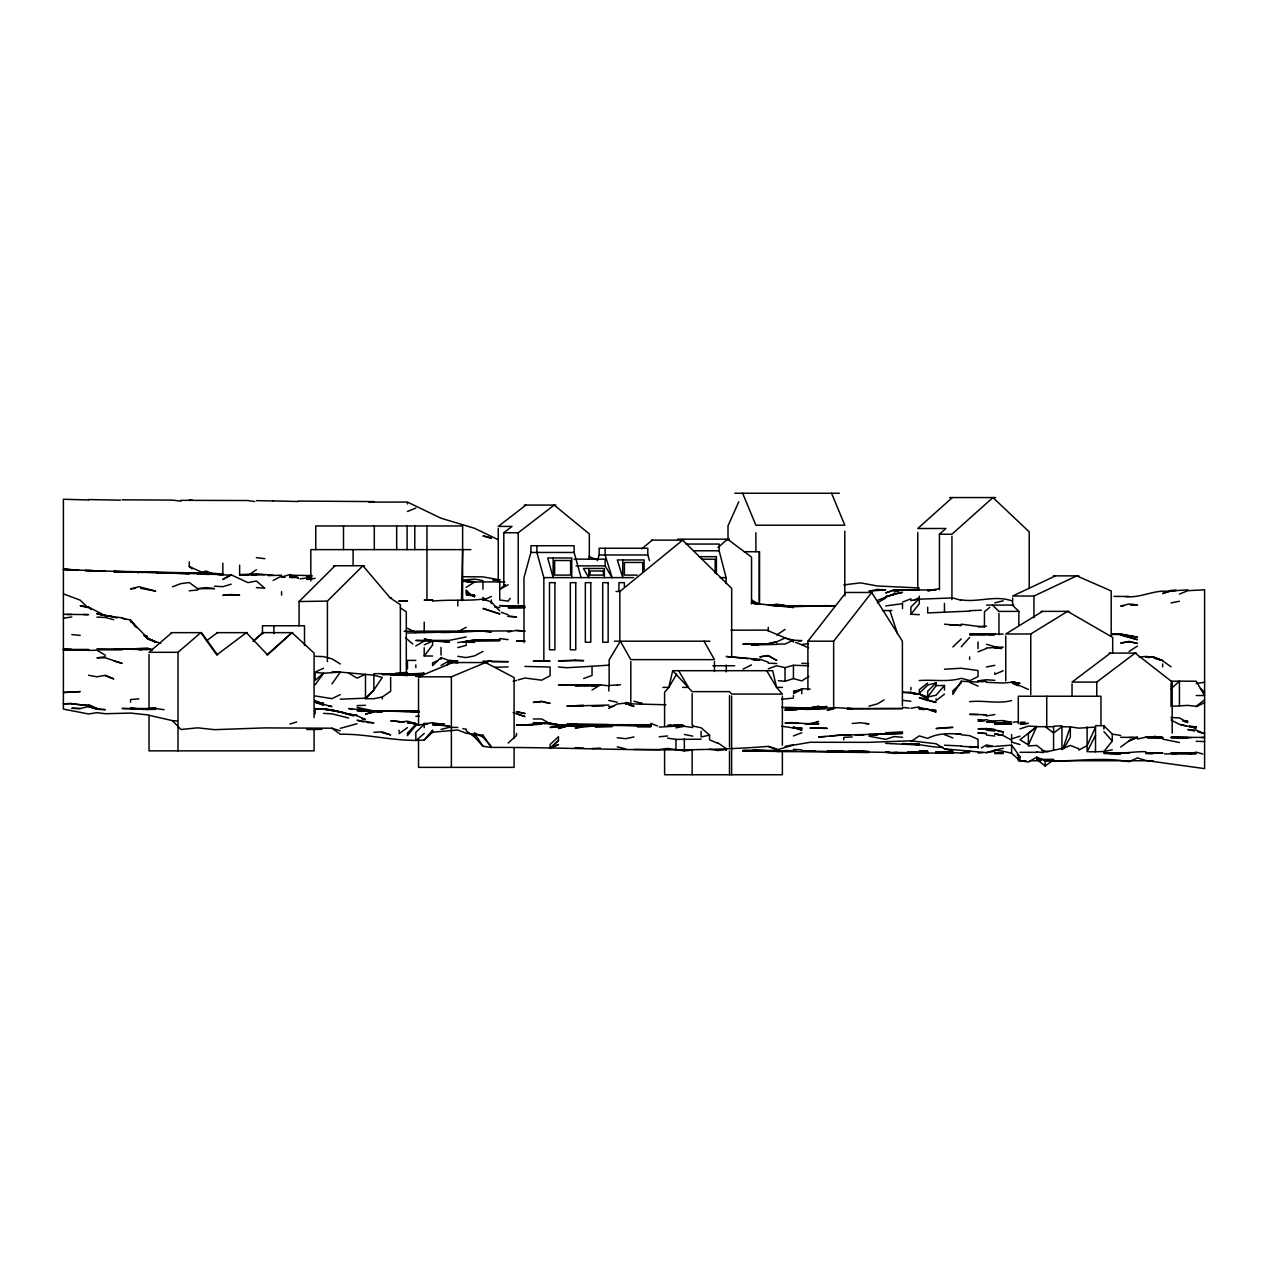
<?xml version="1.0" encoding="UTF-8"?>
<svg xmlns="http://www.w3.org/2000/svg" width="1268" height="1268" viewBox="0 0 1268 1268"><rect width="100%" height="100%" fill="white"/><g stroke="black" fill="none" stroke-linecap="round" stroke-linejoin="round"><path stroke-width="1.5" d="M461.473 600.556L462.63 549.63M672.706 670.693L692.138 691.631L729.512 691.631L731.62 694.056L782.372 694.103L776.571 687.383L772.672 670.693L672.69 670.693L668.822 687.399L664.591 692.296L664.591 725.661M581.077 577.622L574.119 552.452L574.119 545.731L530.927 545.731L530.927 552.452L523.985 577.622L523.985 642.607M597.434 560.63L599.178 554.972L599.178 548.251L647.789 548.251L647.789 554.972L649.533 560.63M1063.155 747.993L1070.335 726.881L1078.735 728.149L1095.52 727.087L1095.52 751.781L1088.8 751.797M738.784 501.827L728.006 525.824L728.006 539.486M1095.52 727.087L1087.12 745.711L1078.735 750.07M1053.565 749.848L1053.565 726.738L1036.78 726.675L1019.995 739.751L1028.38 744.871L1036.78 726.485L1028.38 726.136L1019.995 728.846M1095.52 735.313L1087.12 751.797L1087.12 726.897M1063.82 748.722L1070.335 737.263L1070.335 726.881L1061.95 726.738L1053.565 733.015L1045.165 726.485M676.684 674.037L668.822 687.399L662.863 687.399M978.04 682.121L961.255 681.217L952.87 694.404L952.87 690.822L959.86 684.451M447.303 665.145L449.395 660.422L457.78 660.929L449.395 660.66L441.01 657.569L432.61 665.573L432.61 662.895L437.65 660.755M331.915 683.959L340.315 672.103L373.87 675.178L382.27 677.477L373.87 690.03L365.485 698.684L373.87 698.684L382.27 697.035L390.655 691.234L390.655 677.445M315.13 684.815L323.53 673.245L315.13 672.389L315.13 680.425L323.53 673.118M927.685 683.04L919.3 689.681L919.3 693.279L927.685 685.116L936.085 682.739L936.085 685.639L927.685 697.004L922.66 696.306M510.227 598.369L508.135 601.159L499.735 600.002L499.735 581.869L474.565 581.996L466.18 587.385M432.61 656.016L424.225 655.968L432.61 645L432.61 640.99L449.395 642.068L441.01 641.148L449.395 641.117L441.01 641.228M807.906 689.982L807.906 641.196L845.994 592.473L871.718 592.473L902.404 641.196L902.404 705.61M833.647 707.56L833.647 641.196L871.718 592.473M919.3 614.663L910.915 614.235L919.3 603.79L919.3 598.702L910.915 600.62L910.915 598.845L902.515 602.062M1095.52 751.781L1103.905 751.512L1112.29 741.098L1112.29 734.109L1103.905 725.708L1095.52 725.661M415.825 725.375L407.44 735.646L407.44 733.173L415.825 724.393L415.825 725.375L424.225 724.25L424.225 727.594M424.225 740.021L432.61 730.146L432.61 732.207L424.225 740.021C396.076 742.16 368.322 733.633 340.315 734.267L331.915 728.212L264.79 727.895L214.435 729.671L197.665 727.832L180.88 729.496L172.48 720.636L147.31 714.867L130.525 713.076L105.355 713.726L96.97 712.648L88.57 713.963L63.4 709.097L63.4 499.243L88.57 499.972M936.085 685.639L944.47 685.449L936.085 695.213L927.685 697.004L919.3 694.008L902.515 692.344L910.915 692.185L917.62 694.436M961.255 646.791L969.64 637.408M936.085 682.739L927.685 691.329L927.685 700.633L919.3 697.59L936.085 702.377L929.365 700.982M299.074 625.758L299.074 601.555L335.053 565.734M299.074 601.555L327.413 601.08L362.933 565.734L390.021 597.751L400.371 604.709L400.371 675.258M919.3 598.702L910.915 607.023L910.915 614.235M424.225 724.25L415.825 732.365L415.825 740.655L424.225 733.459M952.87 646.949L961.255 638.913M558.475 740.449L550.09 748.374L550.09 744.506L558.475 736.724L558.475 740.449L550.09 748.231L558.475 744.522L550.09 748.12M1171.03 688.809L1179.43 681.122L1196.215 681.249L1204.6 695.53L1196.215 695.514M314.084 717.625L314.084 653.099L291.989 632.653L267.611 654.922L246.388 632.653L216.749 654.922L200.835 632.653L177.995 652.307L149.022 652.307L171.862 632.653M508.135 743.048L516.52 735.519L516.52 733.38M952.331 497.563L917.763 528.502L945.88 528.487L939.445 534.24L939.445 589.699M254.155 640.514L263.015 632.653L252.966 641.307M266.866 654.922L291.989 632.653M717.957 547.538L727.547 539.185L751.544 557.096L751.544 603.901M505.33 584.596L499.735 589.462L508.135 584.738M1036.78 726.485L1028.38 733.49L1028.38 744.871M989.817 607.309L984.443 611.731L984.443 627.105M641.592 548.901L652.307 540.136M616.058 591.49L619.846 591.49L682.612 540.136L731.684 588.384L731.684 657.204M1036.78 757.154L1036.78 759.421L1045.165 766.03L1053.565 759.928L1045.165 760.768L1036.78 757.154L1028.38 762.02L1019.995 760.752L1011.61 753.287L1003.21 751.258L994.825 750.165L986.425 752.621L944.47 748.865L936.085 743.761L910.915 740.797L868.96 742.335L810.22 742.271L793.435 745.14L776.65 749.895L768.265 746.392C676.351 753.636 583.613 747.217 491.35 747.407L482.965 735.186L466.18 733.253L457.78 729.988L432.61 732.207M728.403 539.756L729.148 539.185L677.54 539.185M1204.6 699.746L1196.215 706.324L1187.815 705.373L1171.03 706.355L1171.03 683.151M944.47 694.135L936.085 700.633L936.085 698.842M525.966 505.076L498.261 526.41L512.05 526.41L503.808 532.75L503.808 586.006M503.808 532.75L518.232 532.75L554.179 505.076L589.319 533.939L589.319 559.267M1110.451 653.083L1072.031 682.089L1096.741 682.089L1135.161 653.083L1172.187 681.978L1172.187 733.173M206.51 640.847L217.43 632.653M1120.69 747.074L1129.075 740.892L1137.475 737.469L1120.69 737.294M399.04 733.681L407.44 727.626M248.005 575.434L256.39 569.744M910.915 741.526L919.3 735.9L927.685 738.388C937.813 732.999 950.049 733.3 961.255 734.22L956.215 734.045M776.65 634.999L785.035 629.451M808.81 676.304L801.82 680.9L793.435 678.586L785.035 681.265L778.33 680.742M1129.075 651.419L1137.475 646.046M592.045 690.03L600.43 684.847L608.83 685.829L608.83 691.076M1042.55 611.366L1005.762 633.984L1030.773 633.984L1067.577 611.366L1112.686 637.439L1112.686 653.147M981.4 747.962L986.425 744.95L993.145 746.329M884.05 699.952L877.345 703.914L868.96 706.133M441.01 665.494L449.395 660.66M415.825 645.872L424.225 641.101M877.345 602.855L885.73 598.068M810.22 689.095L801.82 688.698L793.435 693.453L801.82 689.412L793.435 691.393L798.46 691.25M231.22 574.864L222.835 579.428L231.22 574.864L248.005 582.646L256.39 580.982L264.79 588.241L256.39 587.591M407.44 633.001L457.78 631.829L466.18 627.295M914.26 600.287L919.3 597.593L919.3 596.15M482.965 651.419L474.565 655.873L466.18 657.569L457.78 656.317M273.175 580.443L281.575 576.037L281.575 577.051L284.92 577.368M608.83 708.368L617.215 704.009L625.615 703.09L634 706.403L628.96 705.087M969.64 680.868L978.04 676.51L978.04 670.55L961.255 668.236L944.47 669.219M743.08 669.076L751.48 664.908M1196.215 706.767L1204.6 702.63M340.315 694.642L331.915 698.652L315.13 695.926M1055.467 575.862L1012.656 596.039L1033.943 596.023L1076.738 575.862L1111.18 590.936L1111.18 635.981M315.13 672.119L323.53 668.236M424.225 644.889L432.61 641.053L437.65 641.164M877.345 600.477L894.13 593.757L902.515 592.362L895.81 594.09M776.65 641.846L768.265 643.7L743.08 644.223L768.265 643.7L776.65 641.846L785.035 638.026L793.435 640.181L801.82 640.625L798.46 640.974M482.965 600.176L491.35 596.515M1129.075 740.781L1137.475 737.136M1003.21 670.756L994.825 674.322L994.825 672.817M1061.95 748.976L1070.335 745.441L1078.735 748.691M452.708 662.546L418.519 676.811L451.376 676.811L485.549 662.546L514.095 677.556L514.095 738.071M407.44 511.479L415.825 508.103M1179.43 594.074L1187.815 590.714L1204.6 589.763L1204.6 768.63L1145.86 760.483L1137.475 757.899L1129.075 761.719C1101.052 756.536 1073.473 762.1 1045.165 760.768L1045.165 766.03M978.04 651.815L986.425 648.471M793.435 735.947L801.82 732.73M172.48 586.767L180.88 583.629L189.265 582.519L197.665 588.701L214.435 588.637L206.05 587.591L197.665 588.701L197.665 590.032L189.265 590.793M583.66 678.523L592.045 675.432L592.045 666.271L608.83 665.145M768.265 668.822L776.65 665.732L785.035 667.634L793.435 665.256L808.54 665.795M919.3 590.096L894.13 589.842L885.73 592.885L894.13 590.111L917.62 590.175M1019.995 736.137L1011.61 738.911L1011.61 734.505M1171.03 590.872L1162.645 593.567L1171.03 590.349L1176.07 590.286M201.01 572.613L206.05 571.028L212.77 573.818M289.96 724.06L296.68 721.967M902.515 708.669L847.135 708.432L852.175 708.669L835.39 707.607L826.99 710.175L833.71 709.018M231.22 584.168L222.835 586.704L214.435 586.181M581.98 726.342L566.875 726.009L558.475 728.498L566.875 726.057L581.98 726.215M1028.38 745.964L1036.78 745.426L1045.165 752.067L1061.95 748.485M281.575 577.051L289.96 574.594L298.36 578.081M466.18 636.948L449.395 640.372L415.825 640.467L437.65 641.307M340.315 728.339L357.085 723.727M518.2 679.933L524.92 678L541.69 680.187L550.09 675.686L550.09 667.031L524.92 666.429M1189.495 753.984L1196.215 752.146L1202.92 754.032M457.78 647.599L466.18 645.38L466.18 643.637M947.83 752.558L961.255 752.97L969.64 750.767M583.66 725.993L575.26 728.117C599.907 724.202 625.663 725.534 650.785 726.58L637.36 726.612L650.785 726.374M441.01 729.433L449.395 727.341L457.78 727.42M726.818 539.756L729.148 539.185M994.825 602.886L1003.21 600.81M154.03 707.845L147.31 709.478L122.14 708.479L155.71 708.511L164.095 709.684M373.87 712.03L365.485 714.043L373.87 711.919L382.27 711.871L377.23 711.966M1011.61 700.57C997.916 704.184 983.667 700.031 969.64 701.695M1103.905 752.352C1118.043 754.888 1131.928 751.401 1145.86 751.655M513.16 681.17L516.52 680.409M994.825 750.165L1003.21 748.294M667.57 725.502L670.915 724.757M709.525 738.658L709.525 735.091L701.125 736.962L701.125 731.208M919.3 589.557L902.515 589.889L894.13 591.712L902.515 589.636L910.915 589.889L894.13 589.683M1137.475 739.006L1145.86 737.215L1162.645 738.103M634 736.946L625.615 738.673L617.215 737.754M684.34 725.946L667.57 726.073L679.315 724.868M785.035 746.408L793.435 744.681M1103.905 751.512L1112.29 749.816M1171.03 602.918L1179.43 601.238M508.135 631.971L516.52 630.323L524.92 631.21M457.78 642.591L474.565 640.324L499.735 640.609M617.215 685.338L620.575 684.672M986.425 666.984L994.825 665.335M939.445 588.621L927.685 590.714L936.085 589.953L927.685 590.365M675.955 727.848L684.34 726.295L692.74 727.547M769.93 605.359L776.65 604.186L785.035 605.518L768.265 605.232L785.035 605.771L793.435 607.546L751.48 603.108L758.185 604.234L751.48 601.92L758.185 604.028M600.43 684.847L592.045 686.273L597.085 685.814M768.265 655.461L759.865 656.872L768.265 655.699L776.65 660.39L768.265 655.699M910.915 708.273L919.3 706.878M986.425 715.96L994.825 714.566M986.425 752.621L994.825 751.242M147.31 708.875L150.67 708.321M989.785 721.001L1003.21 720.573L1009.93 721.999M63.4 618.229L71.785 616.945M300.025 578.937L306.745 577.923M734.695 665.763L712.87 665.748M1019.995 760.752L1019.995 756.711L1011.61 745.109L994.825 746.424M1196.215 683.484L1204.6 682.263M340.315 672.103L323.53 673.245M563.515 726.342L550.09 727.452L575.26 723.965L581.98 726.025M830.35 736.011L843.775 734.854L818.605 736.977L825.325 736.581M399.04 722.269L407.44 721.175L415.825 723.6L407.44 722.808L415.825 723.442M399.04 673.435L407.44 672.373L395.695 673.197M315.13 578.335L306.745 579.397L311.785 579.08M793.435 698.097L781.69 699.223M978.04 680.805L986.425 679.743L994.825 680.361M382.27 674.116L415.825 674.576L424.225 673.546L415.825 674.56L382.27 674.211M415.825 674.576L424.225 673.546L399.04 674.386L424.225 673.26M801.82 644.461L808.54 643.637M105.355 656.792L96.97 657.807L105.355 657.807L122.14 663.402L113.74 660.945M592.045 666.271L566.875 667.729L558.475 667.016M415.825 716.388L419.185 716.008M726.31 749.531L717.91 750.513L709.525 749.309M936.085 753.049L952.87 753.129C930.696 753.366 908.142 752.304 885.73 752.447M518.2 606.738L524.92 605.977L499.735 605.613L514.84 606.738M462.82 580.094L474.565 579.096L482.965 580.649M432.61 601.127C449.347 599.336 466.355 601.222 482.965 599.098L491.35 601.935M135.565 588.368L130.525 588.923L138.925 586.672L155.71 591.157L140.605 588.32M986.425 648.027L1003.21 647.06M608.83 705.071L566.875 706.149L583.66 705.452L575.26 705.626M1139.155 657.157L1145.86 656.428L1154.26 657.331L1162.645 660.469L1154.26 658.314M634 749.404L659.17 749.562L667.57 748.405L684.34 750.91L692.74 750.054M368.845 502.128L407.44 502.065L441.01 518.216L474.565 528.296L498.07 539.629M969.64 610.685L981.4 610.225M130.525 648.962L147.31 648.075L152.35 649.898M885.73 605.93L902.515 603.663L902.515 608.608M659.17 736.787L667.57 735.947M659.17 727.087L680.995 725.898L667.57 725.835L675.955 725.169L682.675 725.882L667.57 725.914L675.955 725.565M1164.325 753.905L1196.215 753.636L1171.03 753.351L1176.07 753.889M969.64 611.113L927.685 612.919L927.685 607.245M1003.21 722.538L1011.61 721.777M852.175 723.505L860.56 722.76L868.96 723.806L865.6 723.632M978.04 753.034L983.08 752.59M1124.05 605.739L1120.69 606.041L1129.075 604.012L1137.475 604.852L1130.755 605.216M1013.275 722.205L1018.315 721.761M419.185 711.316L357.085 710.651L365.485 711.253L373.87 711.205L348.7 708.527L352.06 709.446M563.515 726.168L558.475 726.596L563.515 726.548M1028.38 723.22L1019.995 723.933L1026.7 723.743M281.575 575.196L268.15 575.624M1176.07 590.523L1171.03 590.936L1187.815 589.858M138.925 698.858L130.525 699.54L130.525 702.218M462.82 642.194L474.565 642.4L466.18 640.942L474.565 640.403L499.735 640.388L466.18 641.132L474.565 640.086L499.735 639.658M541.69 701.759L533.305 702.393L541.69 701.283L550.09 703.391L543.37 702.092M835.39 605.866L793.435 606.484L835.39 605.708M796.795 751.274L776.65 751.401L793.435 750.91M140.605 572.454L147.31 571.979L113.74 571.789M88.57 649.438L63.4 649.612L88.57 649.755M603.79 705.88L592.045 706.228M516.52 725.169L541.69 724.171L516.52 725.264L533.305 724.488M291.64 575.26L311.785 575.561M989.785 634.618L994.825 634.412L969.64 634.713L994.825 634.301L969.64 634.222L1003.21 634.111M608.83 685.512L617.215 684.958M1137.475 737.596L1129.075 737.5M771.61 605.454L785.035 605.993L780.01 606.056M667.57 738.119L675.955 739.387L701.125 739.196M942.79 747.327C932.091 747.407 921.741 744.49 910.915 743.809L919.3 744.966L885.73 743.381M592.045 748.532L600.43 748.057M843.775 584.897L860.56 582.868L877.345 585.99L919.3 587.956M1053.565 726.215L1061.95 725.74M919.3 599.178L952.87 597.925L961.255 600.366M1201.24 737.58L1204.6 737.405L1171.03 737.39L1191.175 737.627M373.87 732.302L382.27 731.874L390.655 734.917L382.27 732.619M852.175 736.946L843.775 737.374L843.775 739.846M462.82 576.718L482.965 576.877L499.735 579.888L493.03 579.809M969.64 747.486L978.04 747.074L969.64 746.598M986.425 626.202L978.04 626.598L984.745 626.804M1112.29 634.365L1120.69 633.984L1137.475 637.17L1120.69 634.254L1112.29 634.507M608.83 706.577L613.855 706.339M1112.29 752.891L1129.075 753.002M1196.215 752.97L1171.03 752.701M88.57 649.707L71.785 649.834M776.65 644.413L751.48 644.936L758.185 644.905M796.795 709.811L785.035 710.048M1154.26 753.208L1162.645 752.843L1145.86 752.796L1162.645 752.875M1125.73 596.562C1140.788 598.385 1154.688 589.16 1169.35 591.522M917.62 743.682L902.515 743.856L919.3 744.316L902.515 743.492M321.85 729.354L306.745 729.528M494.71 667.269L508.135 666.92M805.18 709.462L825.325 708.907M1019.995 722.3L1025.035 722.11M986.425 746.757L993.145 746.487M357.085 705.61L365.485 705.293M941.11 752.574L936.085 752.748L952.87 753.16M524.92 607.388L508.135 607.705L524.92 607.8M98.65 649.866L122.14 649.85M382.27 674.56L399.04 674.592M597.085 685.433L575.26 685.75L600.43 685.243L558.475 684.815L600.43 685.211M180.88 500.337L248.005 500.527L254.725 501.557M432.61 600.002L424.225 600.097L432.61 600.033M919.3 752.495L894.13 753.43L885.73 752.13M961.255 752.97L969.64 752.732M88.57 650.421L96.97 650.183L105.355 655.302M1036.78 759.421L1053.565 759.358M978.04 681.09L983.08 681.027M936.085 751.781L952.87 751.876L936.085 751.845M801.82 605.866L810.22 605.676M63.4 649.707L71.785 649.517L63.4 648.931M986.425 634.143L978.04 634.349L994.825 634.19M1145.86 736.645L1162.645 737.453L1147.54 738.039M835.39 707.671L785.035 709.921M665.89 704.77L625.615 703.724M273.175 500.892L298.36 501.526M852.175 751.211L826.99 751.385L843.775 751.559L832.03 751.29M462.82 581.299L474.565 581.695L462.82 580.871M818.605 605.803L826.99 605.644M382.27 674.418L390.655 674.275M1171.03 681.265L1179.43 681.122L1179.43 706.102M855.52 735.107L863.92 734.996M776.65 750.45L743.08 750.339M524.92 641.006L516.52 641.117L524.92 641.164M487.99 661.262L491.35 661.214L482.965 661.119M331.915 671.977L340.315 671.866M1014.955 682.041L1003.21 683.008L986.425 682.342M847.135 708.923L902.515 708.432M868.96 752.526L743.08 750.973L776.65 751.163L753.16 750.038M306.745 578.541L311.785 578.477M155.71 709.319L147.31 709.43L155.71 707.813L147.31 709.319L130.525 708.257L143.95 709.478M650.785 724.71L608.83 724.71L650.785 724.995M138.925 648.883L147.31 649.438L113.74 649.089L152.35 649.454M595.405 727.198L612.19 726.627M1108.945 753.43L1120.69 753.398L1103.905 753.382L1120.69 753.699L1108.945 753.366M154.03 572.66L113.74 571.456L222.835 574.055M583.66 685.481L592.045 685.417M138.925 649.311L96.97 648.772M793.435 707.639L785.035 707.687L810.22 707.893L826.99 706.561L810.22 707.924L781.69 707.417M122.14 499.814L172.48 500.115L180.88 501.161M251.365 575.038L264.79 574.848M776.65 644.081L785.035 644.017L793.435 640.181L793.435 642.147M986.425 681.471L978.04 681.376L983.08 681.534M994.825 753.572L1003.21 753.541M256.39 500.622L273.175 500.971M404.143 631.258L511.099 630.925M730.939 630.212L766.585 630.101L792.104 640.816M927.685 752.225L907.555 751.94M1036.78 752.32L1019.995 752.289M298.36 501.066L373.87 501.589M927.685 752.479L910.915 751.987M915.94 752.558L927.685 752.669L912.58 752.558L927.685 752.954M734.885 493.252L839.321 493.252M949.605 497.563L995.665 497.563M524.286 505.076L555.875 505.076M939.445 534.24L951.935 534.24L992.939 497.563L1029.22 531.878L1029.22 588.415M651.467 540.136L683.452 540.136M686.02 544.051L719.13 544.051L719.13 550.772L726.089 577.622L726.089 583.534M470.84 549.63L310.818 549.63L310.818 580.966M693.929 550.772L719.13 550.772M744.189 551.723L759.548 551.723L759.548 602.126M530.927 552.452L574.119 552.452M599.178 554.972L647.789 554.972M698.937 556.684L716.388 556.684L716.388 573.818M574.119 559.156L605.137 559.156L605.137 565.877L612.095 577.622L605.137 554.972L605.137 548.251M702.234 559.204L715.2 559.204L715.2 573.342M333.547 565.734L364.439 565.734M576.052 565.877L605.137 565.877M637.249 575.101L624.411 575.101L624.411 562.469L642.749 562.469L642.749 571.503M1053.375 575.862L1078.83 575.862M536.887 545.731L536.887 552.452L543.845 577.622L633.414 577.622M720.145 577.622L726.089 577.622M390.021 597.751L391.527 597.751M986.583 605.09L1013.798 605.09M882.433 610.558L891.864 610.558M1041.171 611.366L1068.956 611.366M1018.87 624.934L1018.87 611.398L998.946 611.398L992.511 605.09M171.132 632.653L201.564 632.653L217.494 654.922M216.701 632.653L247.133 632.653M262.286 632.653L292.718 632.653M614.441 641.196L709.953 641.196M807.906 641.196L833.647 641.196M1109.135 653.083L1136.477 653.083M450.473 662.546L487.768 662.546M682.533 687.399L688.476 687.399L678.649 670.693M782.514 687.383L776.571 687.383L766.728 670.693M533.305 718.956L541.69 718.956L550.09 723.6L556.795 724.725L551.77 724.567M910.915 752.479L927.685 752.701M1026.05 760.737L1018.299 760.737L1018.299 756.822M1029.664 760.737L1041.044 760.737M1050.601 760.737L1153.183 760.737M201.01 574.071L222.835 574.547L197.665 573.104L222.835 574.198L214.435 573.358L85.21 570.679M214.435 574.119L222.835 574.245L172.48 572.977M273.175 575.26L256.39 573.802L239.62 574.832L248.005 575.07M291.64 575.91L296.68 576.148M373.87 673.641L382.27 673.673M407.44 711.332L419.185 711.617L390.655 711.047L419.185 711.982M759.865 750.688L776.65 750.783L743.08 750.593M944.47 752.558L952.87 752.59L936.085 752.368M1129.075 596.483L1113.97 596.388M994.825 648.154L1001.53 648.186M415.825 660.406L407.44 660.359L407.44 669.108M373.87 711.015L407.44 711.475M785.035 750.672L793.435 750.735L785.035 750.593M994.825 753.049L1003.21 753.097M306.745 576.1L311.785 576.163M894.13 589.842L902.515 589.905M981.4 721.175L978.04 721.159L986.425 719.638L993.145 722.015M850.495 735.155L843.775 735.107L902.515 733.443L868.96 734.537L877.345 735.044L872.305 734.964M815.245 750.989L801.82 750.862M860.56 751.702L868.96 751.765L852.175 750.925L868.96 751.591L853.855 751.274M88.57 499.576L120.46 500.163M239.62 574.975L246.325 575.038M66.76 614.489L71.785 614.52M256.39 574.864L239.62 574.531M63.4 614.314L88.57 614.631L83.545 614.505M315.13 708.622L331.915 709.921L340.315 712.093L323.53 708.986L315.13 708.971C329.664 707.354 343.042 713.741 357.085 715.374L350.38 714.708M978.04 714.455L969.64 714.375L986.425 714.756L983.08 714.645M919.3 589.905L927.685 590.016M1129.075 753.208L1112.29 752.97M801.82 751.005L889.09 752.399M743.08 751.005L751.48 751.116L743.08 750.751M422.545 675.21L407.44 674.83L414.145 675.162M592.045 685.275L597.085 685.37M444.355 723.695L432.61 724.139L441.01 724.218L432.61 722.681L424.225 723.854L427.57 724.25M291.64 575.72L296.68 575.831M516.52 630.687L524.92 630.83M889.09 751.94L885.73 751.876L889.09 752.178M206.05 574.356L209.41 574.42M306.745 575.926L311.785 576.037M457.78 631.829L482.965 631.084L491.35 631.924C474.422 629.879 457.875 632.764 441.01 632.494M138.925 649.771L142.27 649.834M462.82 581.172L466.18 581.251M122.14 649.01L130.525 649.2M100.315 571.218L88.57 570.759M929.365 710.286L936.085 710.46L929.365 709.589M944.47 745.219L961.255 745.964M189.265 573.596L155.71 572.692L189.265 573.786M130.525 648.931L138.925 649.153M122.14 571.646L138.925 572.264M340.315 699.175L365.485 698.192L373.87 690.03L373.87 675.178M1048.525 751.575L1041.805 750.704M217.795 574.642L229.54 575.07M85.21 570.315L105.355 571.234L88.57 570.505M560.155 725.074L566.875 725.534L541.69 723.236M78.505 569.95L63.4 569.395L96.97 570.917M499.735 581.869L504.775 582.044M71.785 569.792L63.4 569.316L76.825 569.95M1196.215 741.289L1204.6 741.574M130.525 708.495L138.925 708.939M315.13 656.301L323.53 656.618L331.915 658.789L340.315 663.972M639.04 703.391L642.385 703.518L634 701.204M852.175 751.686L868.96 752.035L848.815 751.306M491.35 746.614L482.965 736.993L474.565 733.284L482.965 746.281L491.35 747.407M801.82 663.322L808.54 663.592M768.265 663.18L776.65 663.529M989.785 721.92L994.825 722.142L989.785 721.571M1145.86 753.557L1152.58 753.842M289.96 574.594L289.96 577.289L298.36 577.653M96.97 617.088L105.355 617.468L113.74 619.719M1003.21 721.967L1006.57 722.126M785.035 750.83L788.395 750.973M944.47 624.221L961.255 625.489L949.51 624.886M994.825 722.918L1003.21 723.315L986.425 721.841L989.785 722.142M419.185 711.76L415.825 711.602L419.185 711.823M189.265 500.099L192.625 500.258M323.53 713.393L331.915 713.821L348.7 718.021M80.185 708.669L71.785 708.257L80.185 708.495L88.57 706.561L96.97 709.05L105.355 709.652L96.97 709.24L88.57 706.561L88.57 704.628L96.97 708.527L90.25 706.165M367.165 722.522L373.87 722.871L357.085 720.272L363.805 721.999M566.875 726.009L583.66 725.819L566.875 726.057L558.475 727.848L566.875 726.073L581.98 726.707M793.435 749.356L801.82 749.848M805.18 723.854L810.22 724.155L818.605 721.397C807.97 726.342 796.32 721.08 785.035 723.109L798.46 723.362M575.26 747.613L583.66 748.136M508.135 616.327L516.52 616.882L508.135 616.264M316.81 702.837L323.53 703.264L316.81 702.266L323.53 704.136L315.13 700.618M961.255 746.266L969.64 746.836M1112.29 634.048L1120.69 634.666L1137.475 639.69L1120.69 635.109M978.04 634.127L984.745 634.634M172.48 720.636L177.52 721.016M748.12 658.678L726.31 656.507L751.48 658.615L756.505 660.042M625.615 702.535L628.96 702.805M961.255 599.859C978.056 602.601 995.221 594.961 1011.61 600.81M306.745 577.764L311.785 578.176M919.3 680.536C933.232 679.474 947.687 682.327 961.255 678.317L969.64 680.504M902.515 737.294L894.13 736.565L885.73 739.339L868.96 736.185M289.96 577.289L293.32 577.606M998.17 731.319L1003.21 731.794L1003.21 733.284M994.825 731.002L986.425 730.209L994.825 730.019L1003.21 731.794M978.04 626.376L961.255 624.173M138.925 572.454L130.525 571.614L138.925 572.565M1182.79 720.731L1187.815 721.238L1182.79 720.668M71.785 634.571L80.185 635.411M961.255 734.806L969.64 735.646L978.04 739.307L978.04 748.183M902.515 707.37L909.235 708.099M902.515 700.332L910.915 701.252M449.395 661.991L457.78 662.91M1036.78 751.876L1043.485 752.621M1162.645 739.133L1179.43 742.525M754.84 660.073L751.48 658.948L759.865 660.026L751.48 659.186L759.865 659.186L768.265 662.197M919.3 707.972L927.685 708.955L936.085 711.998L929.365 709.906M986.425 735.075L994.825 736.042M781.69 726.215L801.82 729.211L793.435 727.388L801.82 730.162L793.435 726.881M494.71 606.976L499.735 607.578M919.3 708.907L924.34 709.494L919.3 708.844L922.66 709.398M919.3 708.352L927.685 709.383L919.3 708.083M256.39 557.651L264.79 558.681M499.735 638.549L508.135 639.658M88.57 607.689L80.185 605.739L88.57 607.118L105.355 615.693L122.14 617.817L125.5 619.529M513.16 712.6L524.92 716.594L516.52 713.599M323.53 709.05L340.315 711.903L353.74 715.929M1001.53 647.948L994.825 646.981L1001.53 648.63M105.355 615.677L113.74 616.898L96.97 613.791L105.355 615.456M328.555 706.07L331.915 706.577L315.13 702.203L323.53 705.341M1149.22 657.553L1145.86 657.046L1154.26 657.331L1162.645 660.818L1171.03 666.746M1112.29 734.109L1120.69 735.44M404.08 722.11L390.655 720.684L402.4 722.047M415.825 723.885L410.8 723.077L419.185 724.757M556.795 724.71L546.73 722.728M462.82 728.625L466.18 729.195L466.18 730.78L474.565 736.993L482.965 746.281M1181.11 725.027L1186.135 725.898M1011.61 681.835L1019.995 683.373L1011.61 682.089L1018.315 685.623M362.125 718.956L365.485 719.574L357.085 715.738L348.7 713.963L352.06 715.58M88.57 675.258L96.97 676.795L105.355 675.321L113.74 678.903L105.355 675.765M558.475 724.678L550.09 723.109L533.305 722.649L545.05 723.521M424.225 723.251L427.57 723.885M984.745 720.874L978.04 719.558L983.08 720.89M122.14 618.277L130.525 619.941L136.516 627.66M684.34 734.457L692.74 736.137M608.83 700.475L617.215 702.171M143.95 635.648L147.31 636.346L143.95 635.3M1194.535 731.002L1187.815 729.576L1196.215 730.13L1204.6 733.728L1197.88 731.826M491.35 537.806L482.965 535.904L491.35 538.456M994.825 733.649L1003.21 735.551L1011.61 740.132L1011.61 742.81M751.48 659.059L754.84 659.836M1189.495 726.501L1196.215 728.086L1179.43 724.313L1171.03 720.018M113.74 617.167L117.1 617.976M617.215 746.852L625.615 748.865M944.47 748.865L952.87 750.941M105.355 615.614L96.97 613.427L103.675 615.392M1184.455 721.619L1187.815 722.506L1179.43 717.926L1171.03 717.498M915.94 694.087L910.915 692.693L914.26 693.913M986.425 644.287L994.825 646.712M1011.61 742.097L1019.995 744.57M768.265 746.392L776.65 748.913L776.65 749.895M348.7 714.391L340.315 711.887L348.7 714.55M331.915 728.212L340.315 730.828M499.735 613.95L482.965 608.466L499.735 613.839M1013.275 683.769L1018.315 685.56M501.415 612.365L508.135 614.774M160.735 643.399L147.31 638.644L155.71 642.226M588.685 556.573L597.085 559.711M650.785 723.378L657.49 725.962M944.47 734.616L952.87 737.913M795.749 642.337L808.509 647.694M709.525 739.815L717.91 743.413M969.64 682.358L978.04 686.083M189.265 561.819L189.265 566.495L206.05 574.198M63.4 593.899L80.185 600.144L87.175 606.992M1018.315 685.338L1011.61 682.105L1028.38 689.427M407.44 628.262L415.825 632.589M470.967 595.104L466.18 590.016L466.18 592.124L474.565 596.673L466.18 593.503L474.565 595.437L474.565 596.626M348.7 673.149L357.085 678.126L365.485 674.227L365.485 698.684M751.48 599.859L758.185 603.853M1017.19 754.904L1019.995 756.711M400.371 607.847L406.299 611.842L406.299 671.105M717.91 742.889L726.31 748.675M1200.4 688.603L1204.6 692.074M189.265 566.495L192.07 568.872M466.18 592.124L470.365 595.722M709.525 735.091L701.125 727.753L692.74 726.025L692.74 725.201M405.491 637.677L412.782 644.081M144.52 635.664L147.31 638.121M144.52 635.807L147.31 638.327L155.71 641.988L147.31 637.772L130.525 620.432L135.327 626.329M1018.87 611.398L1012.656 605.311L1012.656 597.894M485.359 599.812L482.965 597.386L482.965 599.891M88.57 606.944L90.963 609.433M491.35 602.062L499.735 610.922M1103.905 731.604L1112.29 741.098M704.025 641.196L714.47 659.645L630.798 659.645L620.369 641.196L609.131 659.867L609.131 685.528M831.554 493.252L844.821 525.221L755.886 525.221L742.636 493.252M889.898 610.558L897.364 633.429M1162.645 663.925L1162.645 666.873M1103.905 725.708L1103.905 729.1M1100.973 725.55L1100.973 696.243L1018.299 696.243L1018.299 723.6M1096.741 682.089L1096.741 696.243M1072.031 683.848L1072.031 696.243M1061.95 726.738L1061.95 749.594M1046.734 696.243L1046.734 727.515M1033.943 596.023L1033.943 617.785M1030.773 633.984L1030.773 694.547M1011.61 745.109L1011.61 753.287M1005.762 635.934L1005.762 680.868M998.946 613.332L998.946 634.586M978.04 641.973L978.04 648.582M969.64 656.935L969.64 659.439M961.255 681.217L961.255 683.167M951.935 536.221L951.935 599.59M944.47 603.33L944.47 612.206M944.47 685.449L944.47 690.046M917.763 532.449L917.763 589.779M910.915 687.399L910.915 689.919M844.821 531.118L844.821 595.897M801.82 688.698L801.82 693.723M793.435 665.256L793.435 678.586M793.435 695.403L793.435 696.75M785.035 667.634L785.035 681.265M782.372 696.084L782.372 745.251M782.372 751.147L782.372 774.748L664.591 774.748L664.591 749.229M768.265 627.311L768.265 630.973M759.231 551.723L759.231 602.126M755.886 532.798L755.886 551.723M731.62 696.021L731.62 774.748M729.512 695.577L729.512 747.042M729.512 751.005L729.512 774.748M726.31 665.082L726.31 671.897M726.31 749.008L726.31 750.339M714.47 661.627L714.47 671.517M692.138 693.612L692.138 725.264M692.138 751.005L692.138 774.748M684.34 738.895L684.34 750.91M675.955 739.387L675.955 748.992M644.081 569.776L644.081 559.949L617.326 559.949L622.762 577.622L622.762 559.949M630.798 661.627L630.798 703.201M625.615 703.09L625.615 704.216M624.347 586.561L624.347 582.662L618.927 582.662L618.927 590.46M619.846 591.49L619.846 641.988M604.345 577.622L604.345 568.46L583.407 568.46L588.827 577.622L588.827 568.46M571.773 577.622L571.773 557.983L547.728 557.983L553.149 577.622L553.149 557.983M543.845 577.622L543.845 660.343M518.232 532.75L518.232 603.774M514.095 747.835L514.095 767.362L418.519 767.362L418.519 739.799M498.261 528.391L498.261 581.885M491.35 599.986L491.35 603.505M482.965 581.885L482.965 589.224M482.965 735.186L482.965 736.993M474.565 732.666L474.565 736.993M462.63 600.556L462.63 525.966L315.764 525.966L315.764 549.63M457.78 600.303L457.78 605.946M451.376 676.811L451.376 767.362M441.01 647.409L441.01 655.065M441.01 657.569L441.01 659.328M426.967 525.966L426.936 600.556M424.225 622.128L424.225 632.716M424.225 647.774L424.225 655.968M418.519 678.776L418.519 724.044M415.825 664.892L415.825 667.586M414.794 525.966L414.794 549.63M407.44 502.54L407.44 503.967M407.107 525.966L407.107 549.63M399.04 730.209L399.04 731.985M396.678 525.966L396.678 549.63M382.27 697.035L382.27 698.937M374.298 525.966L374.298 549.63M353.09 549.63L353.09 565.306M343.501 525.966L343.501 549.63M327.413 601.08L327.413 661.642M315.13 709.589L315.13 713.852M314.084 729.354L314.084 750.862L149.022 750.862L149.022 715.374M304.51 645.491L304.51 625.758L262.46 625.758L262.46 633.651M281.575 591.681L281.575 595.088M273.92 625.758L273.92 633.651M239.62 565.116L239.62 575.307M222.835 563.23L222.835 574.864M177.995 652.307L177.995 750.862M149.022 654.272L149.022 709.462M130.525 619.941L130.525 622.097M894.13 594.518L885.73 596.657L894.13 594.518M877.345 589.446L868.96 591.205L885.73 589.81L877.345 589.446M1129.075 641.434L1120.69 643.034L1129.075 641.782L1137.475 643.415L1129.075 641.434M818.605 706.308L810.22 707.893L818.605 706.308M682.675 724.868L675.955 725.914L682.675 724.852M944.47 727.658L936.085 728.577L952.87 727.388L944.47 727.658M1003.21 723.489L994.825 724.393L1011.61 723.632L994.825 723.125L1011.61 723.774L1003.21 723.489M818.605 708.083L801.82 709.066L818.605 708.083M231.22 594.549L222.835 595.326L239.62 595.104L231.22 594.549M575.26 660.121L558.475 660.85L583.66 660.628L575.26 660.121M71.785 691.995L63.4 692.518L80.185 691.615L71.785 691.995M818.605 723.727L810.22 724.028L818.605 723.727M902.515 732.302L885.73 732.761L902.515 732.302M541.69 660.913L533.305 661.151L550.09 661.119L541.69 660.913M897.49 752.558L894.13 752.653L897.49 752.558M71.785 703.566L63.4 703.803L71.785 703.566M986.425 728.545L978.04 728.767L994.825 729.591L986.425 728.545M793.435 605.724L785.035 605.914L801.82 605.692L793.435 605.724M592.045 725.359L583.66 725.565L617.215 725.217L592.045 725.359M600.43 724.551L566.875 724.266L608.83 724.614L600.43 724.551M650.785 725.756L642.385 725.867L650.785 725.819M788.395 751.258L785.035 751.306L788.395 751.211M826.99 728.355L810.22 728.054L826.99 728.355M1187.815 737.643L1171.03 737.516L1187.815 737.643M570.632 560.504L554.623 560.504L554.623 575.101L570.632 575.101L570.632 560.504M603.409 570.98L590.08 570.98L590.08 575.101L603.409 575.101L603.409 570.98M554.909 582.662L549.488 582.662L549.488 649.787L554.909 649.787L554.909 582.662M575.767 582.662L570.331 582.662L570.331 649.787L575.767 649.787L575.767 582.662M590.777 582.662L585.341 582.662L585.341 642.242L590.777 642.242L590.777 582.662M608.149 582.662L602.712 582.662L602.712 642.242L608.149 642.242L608.149 582.662M508.135 661.674L491.35 661.5L508.135 661.674M994.825 634.412L986.425 634.38L994.825 634.428M373.87 710.968L365.485 710.936L357.085 707.385L373.87 710.952L390.655 711.189L373.87 710.968M650.785 725.439L642.385 725.407L650.785 725.47M801.82 728.181L793.435 728.165L801.82 728.181M407.44 601.159L399.04 601.111L407.44 601.159M1003.21 753.287L994.825 753.224L1003.21 753.287M927.685 751.211L919.3 751.131L927.685 751.211M420.865 676.43L415.825 676.367L420.865 676.478M499.735 579.872L493.03 579.761L499.735 579.888M399.04 674.766L390.655 674.655L407.44 675.495L399.04 674.766M206.05 573.849L197.665 573.691L206.05 573.849M248.005 575.054L239.62 574.832L248.005 575.054M474.565 581.822L466.18 581.584L474.565 581.885M759.865 603.631L756.505 603.536L759.865 603.631M441.01 725.074L432.61 724.757L449.395 725.962L441.01 725.074M919.3 744.316L910.915 743.951L919.3 744.443M88.57 705.547L71.785 703.867L88.57 705.547M986.425 733.538L978.04 732.999L986.425 733.538M474.565 595.326L466.18 594.771L474.565 595.437M1003.21 723.315L994.825 722.617L1003.21 723.41M1196.215 726.944L1189.495 726.342L1196.215 726.944M919.3 694.008L910.915 692.946L919.3 694.024L927.685 698.589L919.3 694.008M1162.645 737.643L1154.26 736.47L1162.645 737.643M1003.21 735.345L994.825 734.077L1003.21 735.345M432.61 640.689L424.225 638.993L432.61 640.831M524.92 713.535L516.52 711.665L524.92 713.535"/></g></svg>
